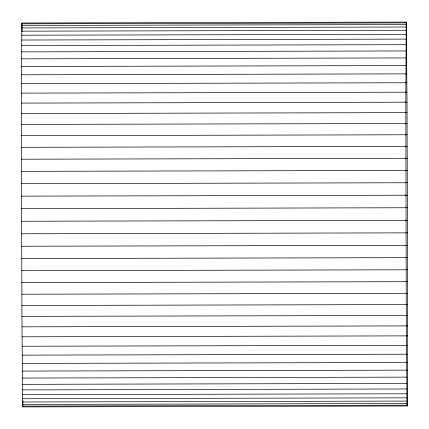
<?xml version="1.0" encoding="UTF-8"?>
<svg xmlns="http://www.w3.org/2000/svg" width="429" height="429" viewBox="0 0 429 429"><rect width="100%" height="100%" fill="white"/><g stroke="black" fill="none" stroke-linecap="round" stroke-linejoin="round"><path stroke-width="0.64" d="M21.45 103.099L21.836 23.01L406.242 22.088L407.014 102.166L407.486 245.318L407.164 405.99L22.758 406.912L21.986 326.834L21.514 183.682L21.45 103.099L405.813 102.182L406.242 22.088M405.813 102.182L406.247 304.579L407.164 405.99M22.951 400.691L22.758 406.912M21.788 23.831L406.15 22.914M21.745 25.472L406.102 24.555M21.702 27.928L406.065 27.006M21.665 31.178L406.022 30.261M21.627 35.221L405.99 34.299M21.595 40.031L405.957 39.109M21.568 45.587L405.925 44.67M21.541 51.871L406.681 50.944M21.514 58.853L406.735 57.926M21.498 66.506L406.794 65.573M21.482 74.796L406.848 73.863M21.466 83.682L406.906 82.749M21.455 93.131L406.96 92.197M405.673 102.172L407.014 102.166M21.45 113.551L407.062 112.618M21.45 124.437L407.116 123.498M21.455 135.709L407.164 134.77M21.466 147.319L407.207 146.38M21.482 159.218L407.255 158.28M21.498 171.359L407.293 170.42M21.514 183.682L407.336 182.749M405.362 195.211L407.368 195.206M21.541 196.144L405.898 195.222M21.568 208.687L407.405 207.749M405.426 220.318L407.432 220.313M21.595 221.251L405.957 220.329M21.632 233.794L407.459 232.856M21.665 246.251L407.486 245.318M21.707 258.58L406.065 257.657M406.166 257.647L407.502 257.641M21.745 270.72L407.518 269.782M21.793 282.62L407.534 281.681M21.836 294.23L407.545 293.291M21.884 305.502L407.55 304.563M21.938 316.382L407.55 315.449M21.986 326.834L407.55 325.901M22.04 336.803L407.545 335.869M22.094 346.251L407.534 345.318M406.183 354.209L407.518 354.204M22.152 355.137L406.51 354.22M22.206 363.427L407.502 362.494M22.265 371.074L407.486 370.147M22.319 378.056L406.681 377.134M22.378 384.341L406.735 383.419M22.437 389.897L406.794 388.974M22.49 394.707L406.848 393.784M22.549 398.745L406.906 397.822M22.603 402L406.96 401.077M22.657 404.45L407.014 403.528M22.705 406.091L407.067 405.169M21.884 23.01L22.094 31.178"/></g></svg>
